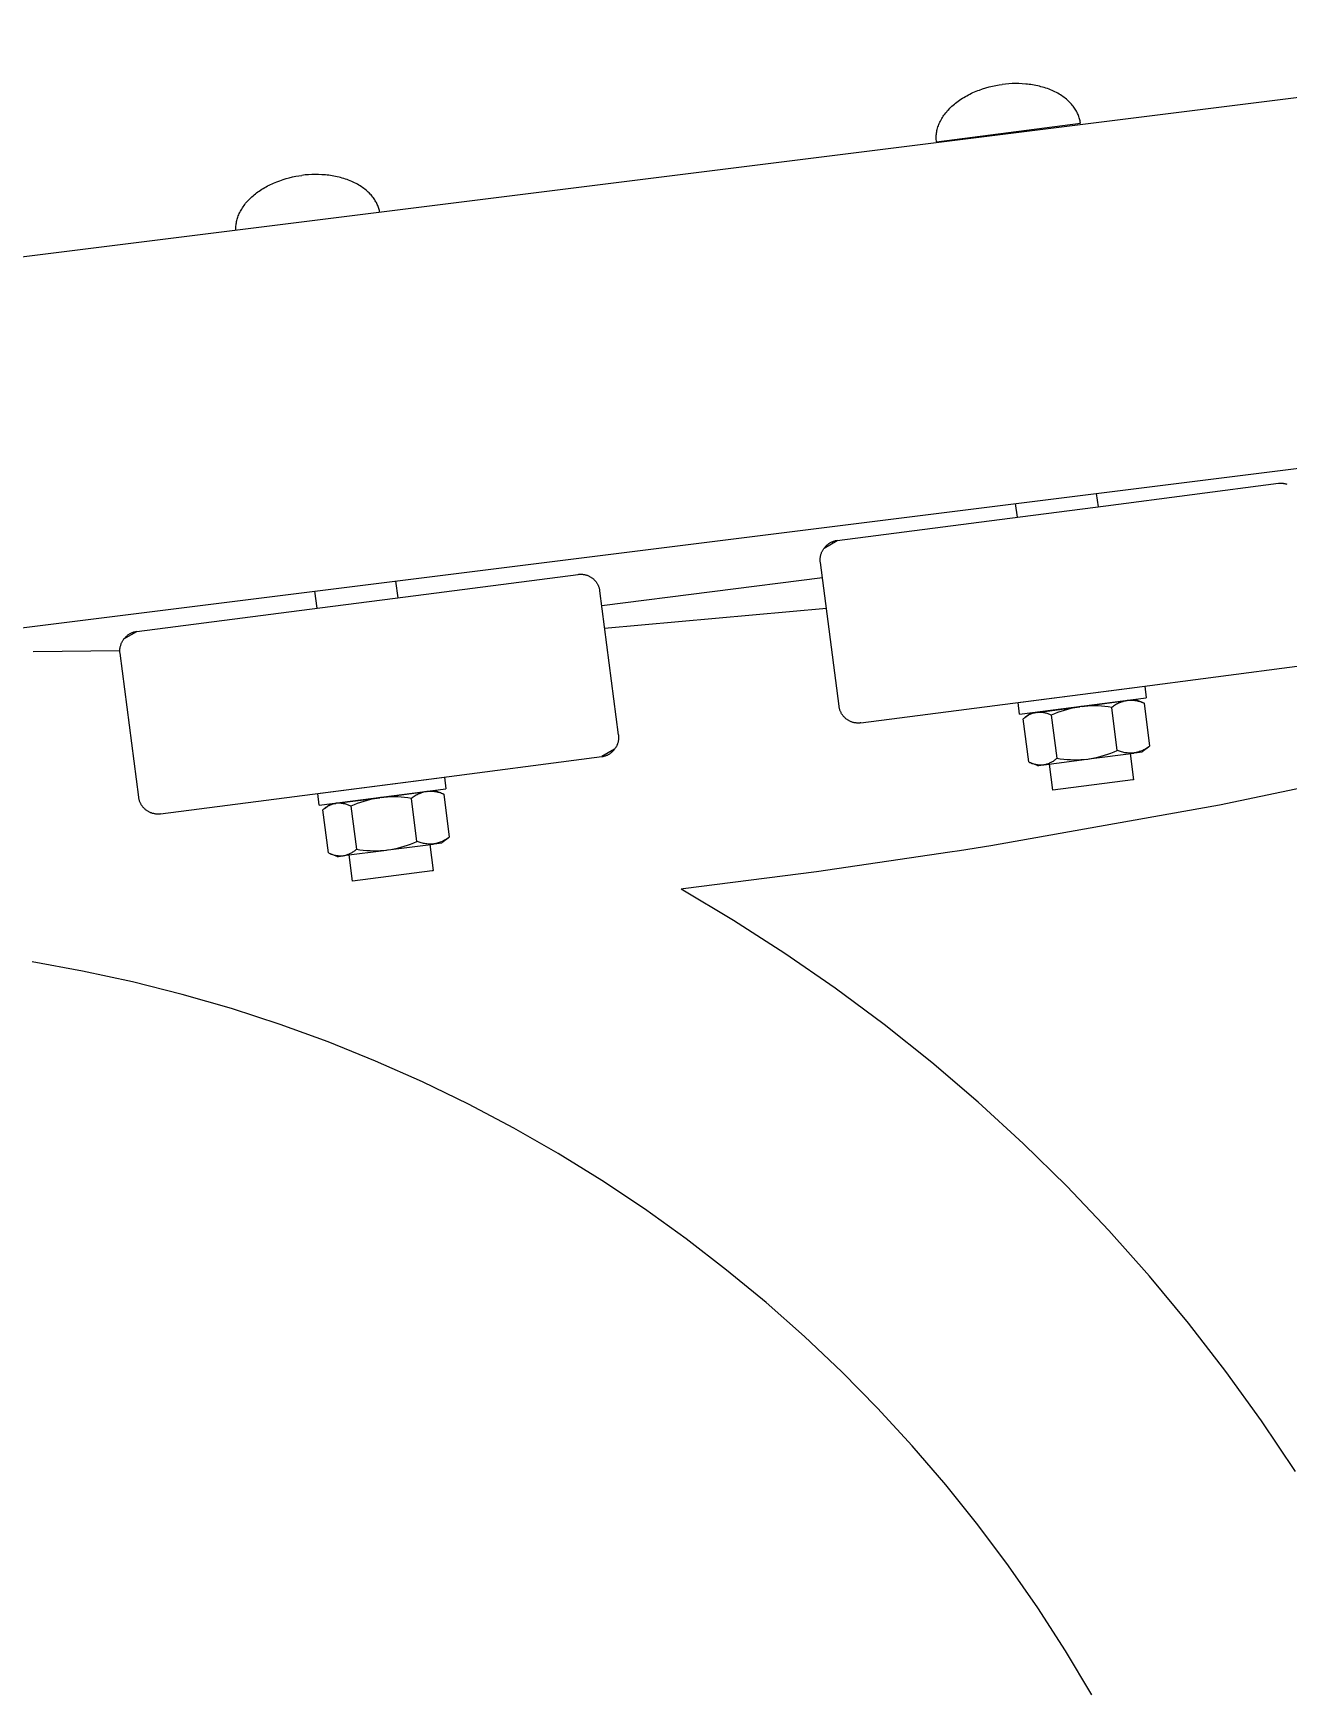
# Model space of a CAD drawing. Header units: millimetres. Extents: x -253 to 4295, y -442 to 2895.
# Drawn here: x 3732.3 to 3861.9, y 2347.4 to 2518.6 of the extents above; entities that cross this region are included whole.
import ezdxf

# ---------------------------------------------------------------- set-up
doc = ezdxf.new("R2010")
doc.units = ezdxf.units.MM
doc.layers.add('ZANO_R', color=7, linetype='Continuous', lineweight=0)
doc.layers.add('ZANO_W', color=1, linetype='Continuous', lineweight=0)
doc.styles.add('Arial', font='arial.ttf')
doc.styles.get("Standard").update_dxf_attribs({"font": 'ARIALUNI.TTF'})
doc.dimstyles.new('pl i ang', dxfattribs={"dimtxt": 50, "dimasz": 50, "dimexe": 1.25, "dimexo": 0.625, "dimgap": 10, "dimtad": 1, "dimtoh": 1, "dimtxsty": 'Standard', "dimcen": 2.5, "dimclrd": 1, "dimclre": 1, "dimclrt": 1, "dimadec": 0, "dimazin": 0, "dimtfac": 1, "dimtmove": 0, "dimatfit": 3, "dimfxl": 1, "dimarcsym": 1})

# ---------------------------------------------------------------- blocks, each defined once
blk = doc.blocks.new('*D396')
at = {"layer": 'ZANO_W', "color": 1, "lineweight": -2}
for p, q in [((3488.7, 2698.4), (3488.7, 2588.57)), ((3931.85, 2465.46), (3931.85, 2608.57)), ((3528.7, 2598.57), (3891.85, 2598.57))]:
    blk.add_line(p, q, dxfattribs=at)
at = {"layer": 'ZANO_W', "color": 1}
for points in [[(3528.7, 2605.24), (3528.7, 2591.9), (3488.7, 2598.57)], [(3891.85, 2591.9), (3891.85, 2605.24), (3931.85, 2598.57)]]:
    blk.add_solid(points, dxfattribs=at)
at = {"layer": 'ZANO_W', "color": 1, "insert": (3710.28, 2629.01), "char_height": 40, "attachment_point": 5, "style": 'Arial'}
blk.add_mtext('443', dxfattribs=at)

msp = doc.modelspace()

# ---------------------------------------------------------------- linework, layer by layer
at = {"layer": 'ZANO_R'}
for p, q in [((3874.78, 2513.43), (3716.01, 2493.59)), ((3831.44, 2513.15), (3831.78, 2513.22)), ((3831.78, 2513.22), (3832.11, 2513.28)), ((3832.11, 2513.28), (3832.44, 2513.33)), ((3832.78, 2513.36), (3832.44, 2513.33)), ((3833.11, 2513.39), (3832.78, 2513.36)), ((3833.46, 2513.41), (3833.11, 2513.39)), ((3833.81, 2513.42), (3833.46, 2513.41)), ((3834.16, 2513.42), (3833.81, 2513.42)), ((3834.52, 2513.4), (3834.16, 2513.42)), ((3834.87, 2513.37), (3834.52, 2513.4)), ((3835.05, 2513.36), (3834.87, 2513.37)), ((3835.23, 2513.33), (3835.05, 2513.36)), ((3835.4, 2513.31), (3835.23, 2513.33)), ((3835.58, 2513.28), (3835.4, 2513.31)), ((3835.76, 2513.25), (3835.58, 2513.28)), ((3835.93, 2513.22), (3835.76, 2513.25)), ((3836.11, 2513.18), (3835.93, 2513.22)), ((3827.63, 2511.4), (3827.76, 2511.51)), ((3827.76, 2511.51), (3827.9, 2511.61)), ((3827.9, 2511.61), (3828.04, 2511.71)), ((3828.04, 2511.71), (3828.18, 2511.8)), ((3828.18, 2511.8), (3828.33, 2511.9)), ((3828.33, 2511.9), (3828.48, 2511.99)), ((3828.48, 2511.99), (3828.63, 2512.08)), ((3828.63, 2512.08), (3828.78, 2512.16)), ((3828.78, 2512.16), (3828.94, 2512.25)), ((3828.94, 2512.25), (3829.1, 2512.33)), ((3829.1, 2512.33), (3829.26, 2512.41)), ((3829.26, 2512.41), (3829.42, 2512.48)), ((3829.42, 2512.48), (3829.59, 2512.55)), ((3829.59, 2512.55), (3829.75, 2512.62)), ((3829.75, 2512.62), (3829.92, 2512.69)), ((3829.92, 2512.69), (3830.09, 2512.75)), ((3830.09, 2512.75), (3830.42, 2512.87)), ((3830.42, 2512.87), (3830.76, 2512.97)), ((3830.76, 2512.97), (3831.1, 2513.07)), ((3831.1, 2513.07), (3831.44, 2513.15)), ((3836.28, 2513.14), (3836.11, 2513.18)), ((3836.45, 2513.09), (3836.28, 2513.14)), ((3836.62, 2513.05), (3836.45, 2513.09)), ((3836.79, 2513), (3836.62, 2513.05)), ((3836.95, 2512.94), (3836.79, 2513)), ((3837.11, 2512.89), (3836.95, 2512.94)), ((3837.28, 2512.83), (3837.11, 2512.89)), ((3837.43, 2512.76), (3837.28, 2512.83)), ((3837.59, 2512.7), (3837.43, 2512.76)), ((3837.74, 2512.63), (3837.59, 2512.7)), ((3837.89, 2512.56), (3837.74, 2512.63)), ((3838.04, 2512.48), (3837.89, 2512.56)), ((3838.18, 2512.41), (3838.04, 2512.48)), ((3838.32, 2512.33), (3838.18, 2512.41)), ((3838.46, 2512.24), (3838.32, 2512.33)), ((3838.59, 2512.16), (3838.46, 2512.24)), ((3838.72, 2512.07), (3838.59, 2512.16)), ((3838.84, 2511.98), (3838.72, 2512.07)), ((3838.96, 2511.89), (3838.84, 2511.98)), ((3839.08, 2511.8), (3838.96, 2511.89)), ((3839.19, 2511.7), (3839.08, 2511.8)), ((3839.3, 2511.6), (3839.19, 2511.7)), ((3839.4, 2511.5), (3839.3, 2511.6)), ((3839.5, 2511.4), (3839.4, 2511.5)), ((3826.19, 2509.79), (3826.26, 2509.91)), ((3826.26, 2509.91), (3826.34, 2510.03)), ((3826.34, 2510.03), (3826.42, 2510.15)), ((3826.42, 2510.15), (3826.51, 2510.27)), ((3826.51, 2510.27), (3826.6, 2510.39)), ((3826.6, 2510.39), (3826.7, 2510.51)), ((3826.7, 2510.51), (3826.8, 2510.63)), ((3826.8, 2510.63), (3826.91, 2510.74)), ((3826.91, 2510.74), (3827.02, 2510.86)), ((3827.02, 2510.86), (3827.13, 2510.97)), ((3827.13, 2510.97), (3827.25, 2511.08)), ((3827.25, 2511.08), (3827.37, 2511.19)), ((3827.37, 2511.19), (3827.5, 2511.3)), ((3827.5, 2511.3), (3827.63, 2511.4)), ((3839.59, 2511.3), (3839.5, 2511.4)), ((3839.68, 2511.2), (3839.59, 2511.3)), ((3839.77, 2511.09), (3839.68, 2511.2)), ((3839.85, 2510.99), (3839.77, 2511.09)), ((3839.92, 2510.88), (3839.85, 2510.99)), ((3839.99, 2510.77), (3839.92, 2510.88)), ((3840.06, 2510.66), (3839.99, 2510.77)), ((3840.12, 2510.55), (3840.06, 2510.66)), ((3840.18, 2510.44), (3840.12, 2510.55)), ((3840.23, 2510.33), (3840.18, 2510.44)), ((3840.28, 2510.22), (3840.23, 2510.33)), ((3840.33, 2510.11), (3840.28, 2510.22)), ((3840.37, 2510), (3840.33, 2510.11)), ((3840.41, 2509.89), (3840.37, 2510)), ((3840.44, 2509.78), (3840.41, 2509.89)), ((3825.63, 2508.08), (3825.64, 2508.2)), ((3825.63, 2507.97), (3825.63, 2508.08)), ((3825.64, 2508.2), (3825.66, 2508.32)), ((3825.65, 2507.4), (3840.53, 2509.33)), ((3825.66, 2508.32), (3825.68, 2508.44)), ((3825.68, 2508.44), (3825.7, 2508.56)), ((3825.7, 2508.56), (3825.73, 2508.68)), ((3825.73, 2508.68), (3825.76, 2508.8)), ((3825.76, 2508.8), (3825.8, 2508.93)), ((3825.8, 2508.93), (3825.84, 2509.05)), ((3825.84, 2509.05), (3825.88, 2509.17)), ((3825.88, 2509.17), (3825.94, 2509.3)), ((3825.94, 2509.3), (3825.99, 2509.42)), ((3825.99, 2509.42), (3826.05, 2509.54)), ((3826.05, 2509.54), (3826.12, 2509.66)), ((3826.12, 2509.66), (3826.19, 2509.79)), ((3837.25, 2508.91), (3837.27, 2508.75)), ((3840.47, 2509.66), (3840.44, 2509.78)), ((3840.49, 2509.55), (3840.47, 2509.66)), ((3840.51, 2509.44), (3840.49, 2509.55)), ((3840.53, 2509.33), (3840.51, 2509.44)), ((3825.62, 2507.85), (3825.63, 2507.97)), ((3825.62, 2507.74), (3825.62, 2507.85)), ((3825.63, 2507.62), (3825.62, 2507.74)), ((3825.64, 2507.51), (3825.63, 2507.62)), ((3825.65, 2507.4), (3825.64, 2507.51)), ((3828.94, 2507.71), (3828.92, 2507.83)), ((3756.66, 2502.91), (3756.82, 2502.98)), ((3756.82, 2502.98), (3756.97, 2503.06)), ((3756.97, 2503.06), (3757.13, 2503.13)), ((3757.13, 2503.13), (3757.45, 2503.26)), ((3757.45, 2503.26), (3757.77, 2503.38)), ((3757.77, 2503.38), (3758.1, 2503.49)), ((3758.1, 2503.49), (3758.43, 2503.59)), ((3758.43, 2503.59), (3758.75, 2503.68)), ((3758.75, 2503.68), (3759.08, 2503.76)), ((3759.08, 2503.76), (3759.41, 2503.83)), ((3759.41, 2503.83), (3759.73, 2503.88)), ((3759.73, 2503.88), (3760.05, 2503.93)), ((3760.38, 2503.97), (3760.05, 2503.93)), ((3760.72, 2504), (3760.38, 2503.97)), ((3761.07, 2504.01), (3760.72, 2504)), ((3761.42, 2504.02), (3761.07, 2504.01)), ((3761.77, 2504.02), (3761.42, 2504.02)), ((3762.12, 2504), (3761.77, 2504.02)), ((3762.48, 2503.98), (3762.12, 2504)), ((3762.66, 2503.96), (3762.48, 2503.98)), ((3762.83, 2503.94), (3762.66, 2503.96)), ((3763.01, 2503.91), (3762.83, 2503.94)), ((3763.19, 2503.88), (3763.01, 2503.91)), ((3763.36, 2503.85), (3763.19, 2503.88)), ((3763.54, 2503.82), (3763.36, 2503.85)), ((3763.71, 2503.78), (3763.54, 2503.82)), ((3763.89, 2503.74), (3763.71, 2503.78)), ((3764.06, 2503.7), (3763.89, 2503.74)), ((3764.23, 2503.65), (3764.06, 2503.7)), ((3764.39, 2503.6), (3764.23, 2503.65)), ((3764.56, 2503.54), (3764.39, 2503.6)), ((3764.72, 2503.49), (3764.56, 2503.54)), ((3764.88, 2503.43), (3764.72, 2503.49)), ((3765.04, 2503.37), (3764.88, 2503.43)), ((3765.2, 2503.3), (3765.04, 2503.37)), ((3765.35, 2503.23), (3765.2, 2503.3)), ((3765.5, 2503.16), (3765.35, 2503.23)), ((3765.65, 2503.08), (3765.5, 2503.16)), ((3765.79, 2503.01), (3765.65, 2503.08)), ((3765.93, 2502.93), (3765.79, 2503.01)), ((3754.34, 2501.15), (3754.44, 2501.26)), ((3754.44, 2501.26), (3754.54, 2501.37)), ((3754.54, 2501.37), (3754.65, 2501.48)), ((3754.65, 2501.48), (3754.76, 2501.59)), ((3754.76, 2501.59), (3754.88, 2501.7)), ((3754.88, 2501.7), (3755, 2501.81)), ((3755, 2501.81), (3755.12, 2501.91)), ((3755.12, 2501.91), (3755.24, 2502.01)), ((3755.24, 2502.01), (3755.37, 2502.11)), ((3755.37, 2502.11), (3755.51, 2502.21)), ((3755.51, 2502.21), (3755.64, 2502.3)), ((3755.64, 2502.3), (3755.78, 2502.4)), ((3755.78, 2502.4), (3755.92, 2502.49)), ((3755.92, 2502.49), (3756.06, 2502.58)), ((3756.06, 2502.58), (3756.21, 2502.66)), ((3756.21, 2502.66), (3756.36, 2502.75)), ((3756.36, 2502.75), (3756.51, 2502.83)), ((3756.51, 2502.83), (3756.66, 2502.91)), ((3766.06, 2502.85), (3765.93, 2502.93)), ((3766.2, 2502.76), (3766.06, 2502.85)), ((3766.32, 2502.67), (3766.2, 2502.76)), ((3766.45, 2502.58), (3766.32, 2502.67)), ((3766.57, 2502.49), (3766.45, 2502.58)), ((3766.68, 2502.4), (3766.57, 2502.49)), ((3766.8, 2502.3), (3766.68, 2502.4)), ((3766.9, 2502.2), (3766.8, 2502.3)), ((3767.01, 2502.11), (3766.9, 2502.2)), ((3767.1, 2502), (3767.01, 2502.11)), ((3767.2, 2501.9), (3767.1, 2502)), ((3767.29, 2501.8), (3767.2, 2501.9)), ((3767.37, 2501.69), (3767.29, 2501.8)), ((3767.45, 2501.6), (3767.37, 2501.69)), ((3767.52, 2501.5), (3767.45, 2501.6)), ((3767.58, 2501.4), (3767.52, 2501.5)), ((3767.64, 2501.3), (3767.58, 2501.4)), ((3767.7, 2501.21), (3767.64, 2501.3)), ((3753.4, 2499.5), (3753.44, 2499.62)), ((3753.44, 2499.62), (3753.48, 2499.74)), ((3753.48, 2499.74), (3753.53, 2499.86)), ((3753.53, 2499.86), (3753.58, 2499.98)), ((3753.58, 2499.98), (3753.64, 2500.1)), ((3753.64, 2500.1), (3753.7, 2500.22)), ((3753.7, 2500.22), (3753.76, 2500.34)), ((3753.76, 2500.34), (3753.83, 2500.45)), ((3753.83, 2500.45), (3753.91, 2500.57)), ((3753.91, 2500.57), (3753.98, 2500.69)), ((3753.98, 2500.69), (3754.07, 2500.81)), ((3754.07, 2500.81), (3754.15, 2500.92)), ((3754.15, 2500.92), (3754.24, 2501.04)), ((3754.24, 2501.04), (3754.34, 2501.15)), ((3767.76, 2501.11), (3767.7, 2501.21)), ((3767.81, 2501.01), (3767.76, 2501.11)), ((3767.85, 2500.91), (3767.81, 2501.01)), ((3767.9, 2500.81), (3767.85, 2500.91)), ((3767.94, 2500.71), (3767.9, 2500.81)), ((3767.97, 2500.61), (3767.94, 2500.71)), ((3768.01, 2500.5), (3767.97, 2500.61)), ((3768.04, 2500.4), (3768.01, 2500.5)), ((3768.06, 2500.3), (3768.04, 2500.4)), ((3768.09, 2500.2), (3768.06, 2500.3)), ((3768.11, 2500.1), (3768.09, 2500.2)), ((3753.23, 2498.58), (3753.24, 2498.69)), ((3753.23, 2498.47), (3753.23, 2498.58)), ((3753.23, 2498.36), (3753.23, 2498.47)), ((3753.24, 2498.25), (3753.23, 2498.36)), ((3753.24, 2498.69), (3753.25, 2498.8)), ((3753.25, 2498.8), (3753.26, 2498.92)), ((3753.26, 2498.92), (3753.28, 2499.03)), ((3753.28, 2499.03), (3753.3, 2499.15)), ((3753.3, 2499.15), (3753.33, 2499.27)), ((3753.33, 2499.27), (3753.36, 2499.39)), ((3753.36, 2499.39), (3753.4, 2499.5)), ((3720.72, 2455.89), (3879.49, 2475.73)), ((3842.17, 2471.06), (3842.35, 2469.69)), ((3843.14, 2469.79), (3860.99, 2472.11)), ((3860.99, 2472.11), (3861.06, 2472.11)), ((3861.06, 2472.11), (3861.13, 2472.12)), ((3861.13, 2472.12), (3861.19, 2472.12)), ((3861.19, 2472.12), (3861.26, 2472.12)), ((3861.26, 2472.12), (3861.33, 2472.12)), ((3861.33, 2472.12), (3861.4, 2472.12)), ((3861.4, 2472.12), (3861.47, 2472.11)), ((3861.47, 2472.11), (3861.53, 2472.1)), ((3861.53, 2472.1), (3861.6, 2472.09)), ((3861.6, 2472.09), (3861.67, 2472.08)), ((3861.67, 2472.08), (3861.73, 2472.06)), ((3861.73, 2472.06), (3861.8, 2472.05)), ((3861.8, 2472.05), (3861.87, 2472.03)), ((3833.22, 2468.5), (3843.14, 2469.79)), ((3834.02, 2468.61), (3833.83, 2470.02)), ((3815.37, 2466.19), (3833.22, 2468.5)), ((3813.93, 2465.25), (3813.97, 2465.31)), ((3813.97, 2465.31), (3814, 2465.37)), ((3814, 2465.37), (3814.05, 2465.42)), ((3814.05, 2465.42), (3815.37, 2466.19)), ((3814.09, 2465.48), (3814.05, 2465.42)), ((3814.13, 2465.53), (3814.09, 2465.48)), ((3814.18, 2465.58), (3814.13, 2465.53)), ((3814.23, 2465.63), (3814.18, 2465.58)), ((3814.28, 2465.67), (3814.23, 2465.63)), ((3814.33, 2465.72), (3814.28, 2465.67)), ((3814.38, 2465.76), (3814.33, 2465.72)), ((3814.43, 2465.8), (3814.38, 2465.76)), ((3814.49, 2465.84), (3814.43, 2465.8)), ((3814.55, 2465.88), (3814.49, 2465.84)), ((3814.6, 2465.92), (3814.55, 2465.88)), ((3814.66, 2465.95), (3814.6, 2465.92)), ((3814.72, 2465.98), (3814.66, 2465.95)), ((3814.78, 2466.01), (3814.72, 2465.98)), ((3814.85, 2466.04), (3814.78, 2466.01)), ((3814.91, 2466.07), (3814.85, 2466.04)), ((3814.97, 2466.09), (3814.91, 2466.07)), ((3815.04, 2466.11), (3814.97, 2466.09)), ((3815.1, 2466.13), (3815.04, 2466.11)), ((3815.17, 2466.15), (3815.1, 2466.13)), ((3815.24, 2466.16), (3815.17, 2466.15)), ((3815.3, 2466.18), (3815.24, 2466.16)), ((3815.37, 2466.19), (3815.3, 2466.18)), ((3813.63, 2464.29), (3813.64, 2464.35)), ((3813.63, 2464.22), (3813.63, 2464.29)), ((3813.63, 2464.15), (3813.63, 2464.22)), ((3813.63, 2464.08), (3813.63, 2464.15)), ((3813.64, 2464.01), (3813.63, 2464.08)), ((3813.64, 2464.42), (3813.65, 2464.49)), ((3813.64, 2464.35), (3813.64, 2464.42)), ((3813.65, 2463.94), (3813.64, 2464.01)), ((3813.65, 2464.49), (3813.66, 2464.56)), ((3815.58, 2449.07), (3813.65, 2463.94)), ((3813.66, 2464.56), (3813.67, 2464.62)), ((3813.67, 2464.62), (3813.69, 2464.69)), ((3813.69, 2464.69), (3813.71, 2464.76)), ((3813.71, 2464.76), (3813.73, 2464.82)), ((3813.73, 2464.82), (3813.75, 2464.89)), ((3813.75, 2464.89), (3813.77, 2464.95)), ((3813.77, 2464.95), (3813.8, 2465.01)), ((3813.8, 2465.01), (3813.83, 2465.07)), ((3813.83, 2465.07), (3813.86, 2465.14)), ((3813.86, 2465.14), (3813.89, 2465.2)), ((3813.89, 2465.2), (3813.93, 2465.25)), ((3769.73, 2462.01), (3769.96, 2460.28)), ((3770.75, 2460.38), (3788.6, 2462.7)), ((3788.6, 2462.7), (3788.67, 2462.71)), ((3788.67, 2462.71), (3788.73, 2462.71)), ((3788.73, 2462.71), (3788.8, 2462.72)), ((3788.8, 2462.72), (3788.87, 2462.72)), ((3788.87, 2462.72), (3788.94, 2462.72)), ((3788.94, 2462.72), (3789.01, 2462.71)), ((3789.01, 2462.71), (3789.07, 2462.71)), ((3789.07, 2462.71), (3789.14, 2462.7)), ((3789.14, 2462.7), (3789.21, 2462.69)), ((3789.21, 2462.69), (3789.28, 2462.67)), ((3789.28, 2462.67), (3789.34, 2462.66)), ((3789.34, 2462.66), (3789.41, 2462.64)), ((3789.41, 2462.64), (3789.47, 2462.62)), ((3789.47, 2462.62), (3789.54, 2462.6)), ((3789.54, 2462.6), (3789.6, 2462.57)), ((3789.6, 2462.57), (3789.67, 2462.55)), ((3789.67, 2462.55), (3789.73, 2462.52)), ((3789.73, 2462.52), (3789.79, 2462.49)), ((3789.79, 2462.49), (3789.85, 2462.45)), ((3789.85, 2462.45), (3789.91, 2462.42)), ((3789.91, 2462.42), (3789.96, 2462.38)), ((3789.96, 2462.38), (3790.02, 2462.34)), ((3790.02, 2462.34), (3790.08, 2462.3)), ((3790.08, 2462.3), (3790.13, 2462.26)), ((3790.13, 2462.26), (3790.18, 2462.22)), ((3790.18, 2462.22), (3790.23, 2462.17)), ((3790.23, 2462.17), (3790.28, 2462.12)), ((3790.28, 2462.12), (3790.33, 2462.07)), ((3790.33, 2462.07), (3790.37, 2462.02)), ((3790.37, 2462.02), (3790.42, 2461.97)), ((3790.42, 2461.97), (3790.46, 2461.91)), ((3790.46, 2461.91), (3790.5, 2461.86)), ((3790.5, 2461.86), (3790.54, 2461.8)), ((3791.04, 2459.47), (3813.85, 2462.38)), ((3760.83, 2459.1), (3770.75, 2460.38)), ((3761.63, 2459.2), (3761.4, 2460.97)), ((3790.54, 2461.8), (3790.57, 2461.74)), ((3790.57, 2461.74), (3790.61, 2461.69)), ((3790.61, 2461.69), (3790.64, 2461.62)), ((3790.64, 2461.62), (3790.67, 2461.56)), ((3790.67, 2461.56), (3790.7, 2461.5)), ((3790.7, 2461.5), (3790.72, 2461.44)), ((3790.72, 2461.44), (3790.75, 2461.37)), ((3790.75, 2461.37), (3790.77, 2461.31)), ((3790.77, 2461.31), (3790.79, 2461.24)), ((3790.79, 2461.24), (3790.8, 2461.18)), ((3790.8, 2461.18), (3790.82, 2461.11)), ((3790.82, 2461.11), (3790.83, 2461.04)), ((3790.83, 2461.04), (3790.84, 2460.98)), ((3792.77, 2446.1), (3790.84, 2460.98)), ((3742.98, 2456.78), (3760.83, 2459.1)), ((3814.27, 2459.16), (3791.34, 2457.11)), ((3741.65, 2456.02), (3742.98, 2456.78)), ((3742.71, 2456.73), (3742.65, 2456.71)), ((3742.78, 2456.74), (3742.71, 2456.73)), ((3742.85, 2456.76), (3742.78, 2456.74)), ((3742.91, 2456.77), (3742.85, 2456.76)), ((3742.98, 2456.78), (3742.91, 2456.77)), ((3741.24, 2454.95), (3741.25, 2455.02)), ((3741.25, 2455.02), (3741.26, 2455.08)), ((3741.26, 2455.08), (3741.27, 2455.15)), ((3741.27, 2455.15), (3741.28, 2455.22)), ((3741.28, 2455.22), (3741.3, 2455.28)), ((3741.3, 2455.28), (3741.32, 2455.35)), ((3741.32, 2455.35), (3741.34, 2455.42)), ((3741.34, 2455.42), (3741.36, 2455.48)), ((3741.36, 2455.48), (3741.38, 2455.54)), ((3741.38, 2455.54), (3741.41, 2455.61)), ((3741.41, 2455.61), (3741.44, 2455.67)), ((3741.44, 2455.67), (3741.47, 2455.73)), ((3741.47, 2455.73), (3741.5, 2455.79)), ((3741.5, 2455.79), (3741.54, 2455.85)), ((3741.54, 2455.85), (3741.57, 2455.91)), ((3741.57, 2455.91), (3741.61, 2455.96)), ((3741.61, 2455.96), (3741.65, 2456.02)), ((3741.7, 2456.07), (3741.65, 2456.02)), ((3741.74, 2456.12), (3741.7, 2456.07)), ((3741.79, 2456.17), (3741.74, 2456.12)), ((3741.83, 2456.22), (3741.79, 2456.17)), ((3741.88, 2456.27), (3741.83, 2456.22)), ((3741.94, 2456.31), (3741.88, 2456.27)), ((3741.99, 2456.36), (3741.94, 2456.31)), ((3742.04, 2456.4), (3741.99, 2456.36)), ((3742.1, 2456.44), (3742.04, 2456.4)), ((3742.15, 2456.48), (3742.1, 2456.44)), ((3742.21, 2456.51), (3742.15, 2456.48)), ((3742.27, 2456.55), (3742.21, 2456.51)), ((3742.33, 2456.58), (3742.27, 2456.55)), ((3742.39, 2456.61), (3742.33, 2456.58)), ((3742.46, 2456.64), (3742.39, 2456.61)), ((3742.52, 2456.66), (3742.46, 2456.64)), ((3742.58, 2456.69), (3742.52, 2456.66)), ((3742.65, 2456.71), (3742.58, 2456.69)), ((3741.24, 2454.81), (3732.27, 2454.68)), ((3741.24, 2454.88), (3741.24, 2454.95)), ((3741.24, 2454.81), (3741.24, 2454.88)), ((3741.24, 2454.74), (3741.24, 2454.81)), ((3741.24, 2454.67), (3741.24, 2454.74)), ((3741.25, 2454.61), (3741.24, 2454.67)), ((3741.26, 2454.54), (3741.25, 2454.61)), ((3743.19, 2439.66), (3741.26, 2454.54)), ((3845.59, 2450.95), (3863.44, 2453.27)), ((3834.09, 2449.44), (3847.18, 2451.14)), ((3834.24, 2448.25), (3847.33, 2449.95)), ((3835.67, 2449.66), (3845.59, 2450.95)), ((3844.79, 2450.85), (3844.8, 2450.83)), ((3847.18, 2451.14), (3847.33, 2449.95)), ((3815.59, 2449), (3815.58, 2449.07)), ((3815.6, 2448.93), (3815.59, 2449)), ((3815.61, 2448.87), (3815.6, 2448.93)), ((3815.63, 2448.8), (3815.61, 2448.87)), ((3815.65, 2448.74), (3815.63, 2448.8)), ((3815.67, 2448.67), (3815.65, 2448.74)), ((3815.7, 2448.61), (3815.67, 2448.67)), ((3815.72, 2448.54), (3815.7, 2448.61)), ((3815.75, 2448.48), (3815.72, 2448.54)), ((3815.78, 2448.42), (3815.75, 2448.48)), ((3815.81, 2448.36), (3815.78, 2448.42)), ((3815.84, 2448.3), (3815.81, 2448.36)), ((3815.88, 2448.24), (3815.84, 2448.3)), ((3815.92, 2448.18), (3815.88, 2448.24)), ((3815.96, 2448.13), (3815.92, 2448.18)), ((3817.82, 2447.34), (3835.67, 2449.66)), ((3834.24, 2448.25), (3834.09, 2449.44)), ((3834.77, 2447.89), (3835.38, 2448.35)), ((3835.21, 2448.18), (3835.13, 2448.13)), ((3835.3, 2448.22), (3835.21, 2448.18)), ((3835.38, 2448.25), (3835.3, 2448.22)), ((3835.38, 2448.35), (3835.41, 2448.36)), ((3835.38, 2448.35), (3835.38, 2448.35)), ((3835.38, 2448.35), (3835.38, 2448.35)), ((3835.38, 2448.35), (3835.38, 2448.35)), ((3835.38, 2448.35), (3835.38, 2448.35)), ((3835.38, 2448.35), (3835.38, 2448.35)), ((3835.38, 2448.35), (3835.38, 2448.35)), ((3835.47, 2448.29), (3835.38, 2448.25)), ((3835.41, 2448.36), (3835.52, 2448.37)), ((3835.55, 2448.32), (3835.47, 2448.29)), ((3835.52, 2448.37), (3835.96, 2448.43)), ((3835.64, 2448.35), (3835.55, 2448.32)), ((3835.73, 2448.37), (3835.64, 2448.35)), ((3835.82, 2448.4), (3835.73, 2448.37)), ((3835.91, 2448.42), (3835.82, 2448.4)), ((3836, 2448.43), (3835.91, 2448.42)), ((3836.09, 2448.44), (3836, 2448.43)), ((3836.04, 2448.44), (3840.46, 2449.01)), ((3836.18, 2448.44), (3836.09, 2448.44)), ((3836.27, 2448.45), (3836.18, 2448.44)), ((3836.37, 2448.44), (3836.27, 2448.45)), ((3836.46, 2448.44), (3836.37, 2448.44)), ((3836.47, 2449.75), (3836.46, 2449.76)), ((3836.55, 2448.43), (3836.46, 2448.44)), ((3836.64, 2448.42), (3836.55, 2448.43)), ((3836.63, 2448.52), (3836.62, 2448.56)), ((3836.73, 2448.4), (3836.64, 2448.42)), ((3836.82, 2448.38), (3836.73, 2448.4)), ((3836.91, 2448.36), (3836.82, 2448.38)), ((3837, 2448.34), (3836.91, 2448.36)), ((3837.09, 2448.31), (3837, 2448.34)), ((3837.18, 2448.29), (3837.09, 2448.31)), ((3837.26, 2448.25), (3837.18, 2448.29)), ((3837.35, 2448.22), (3837.26, 2448.25)), ((3837.43, 2448.18), (3837.35, 2448.22)), ((3837.51, 2448.14), (3837.43, 2448.18)), ((3837.84, 2448.28), (3837.51, 2448.14)), ((3838.17, 2448.41), (3837.84, 2448.28)), ((3838.5, 2448.53), (3838.17, 2448.41)), ((3838.84, 2448.64), (3838.5, 2448.53)), ((3839.18, 2448.74), (3838.84, 2448.64)), ((3839.53, 2448.83), (3839.18, 2448.74)), ((3839.87, 2448.91), (3839.53, 2448.83)), ((3840.22, 2448.97), (3839.87, 2448.91)), ((3840.57, 2449.03), (3840.22, 2448.97)), ((3840.93, 2449.06), (3840.57, 2449.03)), ((3840.69, 2449.04), (3845.32, 2449.65)), ((3841.28, 2449.09), (3840.93, 2449.06)), ((3841.64, 2449.1), (3841.28, 2449.09)), ((3841.99, 2449.11), (3841.64, 2449.1)), ((3842.35, 2449.1), (3841.99, 2449.11)), ((3842.7, 2449.08), (3842.35, 2449.1)), ((3843.06, 2449.05), (3842.7, 2449.08)), ((3843.41, 2449), (3843.06, 2449.05)), ((3843.76, 2448.95), (3843.41, 2449)), ((3843.86, 2449.02), (3843.76, 2448.95)), ((3844.34, 2444.5), (3843.76, 2448.95)), ((3843.95, 2449.09), (3843.86, 2449.02)), ((3844.05, 2449.15), (3843.95, 2449.09)), ((3844.15, 2449.22), (3844.05, 2449.15)), ((3844.26, 2449.27), (3844.15, 2449.22)), ((3844.36, 2449.33), (3844.26, 2449.27)), ((3844.47, 2449.38), (3844.36, 2449.33)), ((3844.57, 2449.43), (3844.47, 2449.38)), ((3844.68, 2449.47), (3844.57, 2449.43)), ((3844.8, 2449.51), (3844.68, 2449.47)), ((3844.91, 2449.54), (3844.8, 2449.51)), ((3845.02, 2449.58), (3844.91, 2449.54)), ((3844.95, 2449.64), (3844.96, 2449.6)), ((3845.14, 2449.61), (3845.02, 2449.58)), ((3845.25, 2449.63), (3845.14, 2449.61)), ((3845.37, 2449.65), (3845.25, 2449.63)), ((3845.49, 2449.66), (3845.37, 2449.65)), ((3845.42, 2449.66), (3846.21, 2449.76)), ((3845.6, 2449.67), (3845.49, 2449.66)), ((3845.72, 2449.67), (3845.6, 2449.67)), ((3845.84, 2449.67), (3845.72, 2449.67)), ((3845.96, 2449.66), (3845.84, 2449.67)), ((3846.08, 2449.65), (3845.96, 2449.66)), ((3846.19, 2449.64), (3846.08, 2449.65)), ((3846.31, 2449.62), (3846.19, 2449.64)), ((3846.21, 2449.76), (3846.96, 2449.45)), ((3846.43, 2449.6), (3846.31, 2449.62)), ((3846.54, 2449.57), (3846.43, 2449.6)), ((3846.66, 2449.54), (3846.54, 2449.57)), ((3846.77, 2449.51), (3846.66, 2449.54)), ((3846.88, 2449.47), (3846.77, 2449.51)), ((3846.99, 2449.43), (3846.88, 2449.47)), ((3846.96, 2449.45), (3847.1, 2449.38)), ((3847.1, 2449.38), (3846.99, 2449.43)), ((3847.1, 2449.38), (3847.68, 2444.94)), ((3816, 2448.08), (3815.96, 2448.13)), ((3816.04, 2448.02), (3816, 2448.08)), ((3816.09, 2447.97), (3816.04, 2448.02)), ((3816.14, 2447.92), (3816.09, 2447.97)), ((3816.19, 2447.87), (3816.14, 2447.92)), ((3816.24, 2447.83), (3816.19, 2447.87)), ((3816.29, 2447.78), (3816.24, 2447.83)), ((3816.34, 2447.74), (3816.29, 2447.78)), ((3816.4, 2447.7), (3816.34, 2447.74)), ((3816.45, 2447.66), (3816.4, 2447.7)), ((3816.51, 2447.62), (3816.45, 2447.66)), ((3816.57, 2447.59), (3816.51, 2447.62)), ((3816.63, 2447.56), (3816.57, 2447.59)), ((3816.69, 2447.53), (3816.63, 2447.56)), ((3816.75, 2447.5), (3816.69, 2447.53)), ((3816.82, 2447.47), (3816.75, 2447.5)), ((3816.88, 2447.45), (3816.82, 2447.47)), ((3816.94, 2447.42), (3816.88, 2447.45)), ((3817.01, 2447.4), (3816.94, 2447.42)), ((3817.07, 2447.39), (3817.01, 2447.4)), ((3817.14, 2447.37), (3817.07, 2447.39)), ((3817.21, 2447.36), (3817.14, 2447.37)), ((3817.28, 2447.35), (3817.21, 2447.36)), ((3817.34, 2447.34), (3817.28, 2447.35)), ((3817.41, 2447.33), (3817.34, 2447.34)), ((3817.48, 2447.33), (3817.41, 2447.33)), ((3817.55, 2447.33), (3817.48, 2447.33)), ((3817.61, 2447.33), (3817.55, 2447.33)), ((3817.68, 2447.33), (3817.61, 2447.33)), ((3817.75, 2447.34), (3817.68, 2447.33)), ((3817.82, 2447.34), (3817.75, 2447.34)), ((3834.68, 2447.82), (3834.61, 2447.76)), ((3835.18, 2443.31), (3834.61, 2447.76)), ((3834.75, 2447.88), (3834.68, 2447.82)), ((3834.82, 2447.94), (3834.75, 2447.88)), ((3834.9, 2447.99), (3834.82, 2447.94)), ((3834.97, 2448.04), (3834.9, 2447.99)), ((3835.05, 2448.09), (3834.97, 2448.04)), ((3835.13, 2448.13), (3835.05, 2448.09)), ((3837.51, 2448.14), (3838.09, 2443.69)), ((3792.45, 2444.73), (3792.41, 2444.68)), ((3792.49, 2444.79), (3792.45, 2444.73)), ((3792.52, 2444.85), (3792.49, 2444.79)), ((3792.56, 2444.91), (3792.52, 2444.85)), ((3792.59, 2444.97), (3792.56, 2444.91)), ((3792.62, 2445.03), (3792.59, 2444.97)), ((3792.64, 2445.1), (3792.62, 2445.03)), ((3792.67, 2445.16), (3792.64, 2445.1)), ((3792.69, 2445.22), (3792.67, 2445.16)), ((3792.71, 2445.29), (3792.69, 2445.22)), ((3792.73, 2445.35), (3792.71, 2445.29)), ((3792.74, 2445.42), (3792.73, 2445.35)), ((3792.76, 2445.49), (3792.74, 2445.42)), ((3792.77, 2445.56), (3792.76, 2445.49)), ((3792.77, 2446.1), (3792.78, 2446.03)), ((3792.78, 2445.69), (3792.77, 2445.62)), ((3792.77, 2445.62), (3792.77, 2445.56)), ((3792.78, 2446.03), (3792.78, 2445.96)), ((3792.78, 2445.96), (3792.79, 2445.9)), ((3792.79, 2445.76), (3792.78, 2445.69)), ((3792.79, 2445.9), (3792.79, 2445.83)), ((3792.79, 2445.83), (3792.79, 2445.76)), ((3847.56, 2444.84), (3846.91, 2444.35)), ((3847.39, 2444.73), (3847.29, 2444.67)), ((3847.49, 2444.8), (3847.39, 2444.73)), ((3847.58, 2444.87), (3847.49, 2444.8)), ((3847.68, 2444.94), (3847.56, 2444.84)), ((3847.68, 2444.94), (3847.58, 2444.87)), ((3773.19, 2441.54), (3791.04, 2443.86)), ((3792.37, 2444.62), (3791.04, 2443.86)), ((3791.04, 2443.86), (3791.11, 2443.87)), ((3791.11, 2443.87), (3791.18, 2443.88)), ((3791.18, 2443.88), (3791.25, 2443.9)), ((3791.25, 2443.9), (3791.31, 2443.91)), ((3791.31, 2443.91), (3791.38, 2443.93)), ((3791.38, 2443.93), (3791.44, 2443.95)), ((3791.44, 2443.95), (3791.51, 2443.98)), ((3791.51, 2443.98), (3791.57, 2444)), ((3791.57, 2444), (3791.63, 2444.03)), ((3791.63, 2444.03), (3791.69, 2444.06)), ((3791.69, 2444.06), (3791.75, 2444.09)), ((3791.75, 2444.09), (3791.81, 2444.13)), ((3791.81, 2444.13), (3791.87, 2444.16)), ((3791.87, 2444.16), (3791.93, 2444.2)), ((3791.93, 2444.2), (3791.98, 2444.24)), ((3791.98, 2444.24), (3792.04, 2444.28)), ((3792.04, 2444.28), (3792.09, 2444.33)), ((3792.09, 2444.33), (3792.14, 2444.37)), ((3792.14, 2444.37), (3792.19, 2444.42)), ((3792.19, 2444.42), (3792.24, 2444.47)), ((3792.24, 2444.47), (3792.28, 2444.52)), ((3792.28, 2444.52), (3792.33, 2444.57)), ((3792.33, 2444.57), (3792.37, 2444.62)), ((3792.41, 2444.68), (3792.37, 2444.62)), ((3835.18, 2443.31), (3835.27, 2443.27)), ((3835.27, 2443.27), (3835.35, 2443.24)), ((3835.35, 2443.24), (3835.44, 2443.2)), ((3836.08, 2442.94), (3835.38, 2443.23)), ((3835.44, 2443.2), (3835.52, 2443.17)), ((3835.52, 2443.17), (3835.61, 2443.14)), ((3835.61, 2443.14), (3835.7, 2443.11)), ((3835.7, 2443.11), (3835.79, 2443.09)), ((3835.79, 2443.09), (3835.88, 2443.07)), ((3835.88, 2443.07), (3835.97, 2443.05)), ((3835.97, 2443.05), (3836.06, 2443.04)), ((3836.06, 2443.04), (3836.15, 2443.03)), ((3836.15, 2443.03), (3836.24, 2443.02)), ((3836.7, 2443.02), (3836.79, 2443.04)), ((3836.74, 2443.03), (3841.19, 2443.6)), ((3836.79, 2443.04), (3836.88, 2443.06)), ((3836.88, 2443.06), (3836.97, 2443.08)), ((3836.97, 2443.08), (3837.06, 2443.11)), ((3837.06, 2443.11), (3837.15, 2443.13)), ((3837.15, 2443.13), (3837.23, 2443.17)), ((3837.23, 2443.17), (3837.32, 2443.2)), ((3837.32, 2443.2), (3837.4, 2443.24)), ((3837.68, 2440.39), (3837.33, 2443.1)), ((3837.4, 2443.24), (3837.49, 2443.28)), ((3837.49, 2443.28), (3837.57, 2443.32)), ((3837.57, 2443.32), (3837.65, 2443.37)), ((3837.65, 2443.37), (3837.73, 2443.41)), ((3837.73, 2443.41), (3837.8, 2443.46)), ((3837.8, 2443.46), (3837.88, 2443.52)), ((3837.88, 2443.52), (3837.95, 2443.57)), ((3837.95, 2443.57), (3838.02, 2443.63)), ((3838.02, 2443.63), (3838.09, 2443.69)), ((3838.09, 2443.69), (3838.44, 2443.64)), ((3838.44, 2443.64), (3838.8, 2443.6)), ((3838.8, 2443.6), (3839.15, 2443.57)), ((3839.15, 2443.57), (3839.5, 2443.55)), ((3839.5, 2443.55), (3839.86, 2443.54)), ((3839.86, 2443.54), (3840.22, 2443.54)), ((3840.22, 2443.54), (3840.57, 2443.55)), ((3840.57, 2443.55), (3840.92, 2443.58)), ((3840.92, 2443.58), (3841.28, 2443.61)), ((3841.28, 2443.61), (3841.63, 2443.67)), ((3841.38, 2443.63), (3846.03, 2444.23)), ((3841.63, 2443.67), (3841.98, 2443.74)), ((3841.98, 2443.74), (3842.32, 2443.81)), ((3842.32, 2443.81), (3842.67, 2443.9)), ((3842.67, 2443.9), (3843.01, 2444)), ((3843.01, 2444), (3843.35, 2444.11)), ((3843.35, 2444.11), (3843.68, 2444.23)), ((3843.68, 2444.23), (3844.01, 2444.36)), ((3844.01, 2444.36), (3844.34, 2444.5)), ((3844.45, 2444.46), (3844.34, 2444.5)), ((3844.56, 2444.42), (3844.45, 2444.46)), ((3844.67, 2444.38), (3844.56, 2444.42)), ((3844.78, 2444.35), (3844.67, 2444.38)), ((3844.9, 2444.32), (3844.78, 2444.35)), ((3845.01, 2444.29), (3844.9, 2444.32)), ((3845.13, 2444.27), (3845.01, 2444.29)), ((3845.25, 2444.25), (3845.13, 2444.27)), ((3845.36, 2444.24), (3845.25, 2444.25)), ((3845.48, 2444.23), (3845.36, 2444.24)), ((3845.6, 2444.22), (3845.48, 2444.23)), ((3845.72, 2444.22), (3845.6, 2444.22)), ((3845.66, 2444.18), (3846.01, 2441.48)), ((3845.84, 2444.22), (3845.72, 2444.22)), ((3845.95, 2444.23), (3845.84, 2444.22)), ((3846.07, 2444.24), (3845.95, 2444.23)), ((3846.19, 2444.26), (3846.07, 2444.24)), ((3846.12, 2444.24), (3846.91, 2444.35)), ((3846.3, 2444.28), (3846.19, 2444.26)), ((3846.42, 2444.31), (3846.3, 2444.28)), ((3846.53, 2444.34), (3846.42, 2444.31)), ((3846.64, 2444.38), (3846.53, 2444.34)), ((3846.76, 2444.42), (3846.64, 2444.38)), ((3846.86, 2444.46), (3846.76, 2444.42)), ((3846.97, 2444.51), (3846.86, 2444.46)), ((3847.08, 2444.56), (3846.97, 2444.51)), ((3847.18, 2444.61), (3847.08, 2444.56)), ((3847.29, 2444.67), (3847.18, 2444.61)), ((3878.34, 2443.75), (3854.9, 2438.84)), ((3761.69, 2440.04), (3774.78, 2441.74)), ((3763.28, 2440.25), (3773.19, 2441.54)), ((3772.4, 2441.44), (3772.4, 2441.43)), ((3774.78, 2441.74), (3774.94, 2440.55)), ((3836.08, 2442.94), (3836.08, 2442.94)), ((3836.08, 2442.94), (3836.08, 2442.94)), ((3836.08, 2442.94), (3836.08, 2442.94)), ((3836.08, 2442.94), (3836.08, 2442.94)), ((3836.08, 2442.94), (3836.08, 2442.94)), ((3836.08, 2442.94), (3836.09, 2442.94)), ((3836.09, 2442.94), (3836.12, 2442.94)), ((3836.12, 2442.94), (3836.23, 2442.96)), ((3836.23, 2442.96), (3836.66, 2443.01)), ((3836.24, 2443.02), (3836.33, 2443.01)), ((3836.33, 2443.01), (3836.42, 2443.01)), ((3836.42, 2443.01), (3836.52, 2443.01)), ((3836.52, 2443.01), (3836.61, 2443.01)), ((3836.61, 2443.01), (3836.7, 2443.02)), ((3845.93, 2441.46), (3837.68, 2440.39)), ((3845.99, 2441.47), (3845.93, 2441.46)), ((3846.01, 2441.47), (3845.99, 2441.47)), ((3846.01, 2441.48), (3846.01, 2441.48)), ((3846.01, 2441.48), (3846.01, 2441.48)), ((3846.01, 2441.48), (3846.01, 2441.48)), ((3846.01, 2441.48), (3846.01, 2441.48)), ((3846.01, 2441.48), (3846.01, 2441.48)), ((3846.01, 2441.48), (3846.01, 2441.48)), ((3846.01, 2441.48), (3846.01, 2441.47)), ((3743.2, 2439.6), (3743.19, 2439.66)), ((3745.43, 2437.94), (3763.28, 2440.25)), ((3761.85, 2438.85), (3761.69, 2440.04)), ((3761.69, 2440.04), (3761.69, 2440.04)), ((3761.69, 2440.04), (3761.69, 2440.04)), ((3761.85, 2438.85), (3774.94, 2440.55)), ((3763.65, 2439.04), (3768.1, 2439.62)), ((3764.07, 2440.35), (3764.07, 2440.36)), ((3768.18, 2439.63), (3767.83, 2439.58)), ((3768.54, 2439.67), (3768.18, 2439.63)), ((3768.27, 2439.64), (3772.93, 2440.25)), ((3768.89, 2439.69), (3768.54, 2439.67)), ((3769.25, 2439.71), (3768.89, 2439.69)), ((3769.6, 2439.71), (3769.25, 2439.71)), ((3769.96, 2439.7), (3769.6, 2439.71)), ((3770.31, 2439.68), (3769.96, 2439.7)), ((3770.66, 2439.65), (3770.31, 2439.68)), ((3771.02, 2439.61), (3770.66, 2439.65)), ((3771.37, 2439.55), (3771.02, 2439.61)), ((3771.46, 2439.62), (3771.37, 2439.55)), ((3771.56, 2439.69), (3771.46, 2439.62)), ((3771.66, 2439.76), (3771.56, 2439.69)), ((3771.76, 2439.82), (3771.66, 2439.76)), ((3771.86, 2439.87), (3771.76, 2439.82)), ((3771.97, 2439.93), (3771.86, 2439.87)), ((3772.07, 2439.98), (3771.97, 2439.93)), ((3772.18, 2440.03), (3772.07, 2439.98)), ((3772.29, 2440.07), (3772.18, 2440.03)), ((3772.4, 2440.11), (3772.29, 2440.07)), ((3772.52, 2440.15), (3772.4, 2440.11)), ((3772.63, 2440.18), (3772.52, 2440.15)), ((3772.56, 2440.24), (3772.56, 2440.2)), ((3772.74, 2440.21), (3772.63, 2440.18)), ((3772.86, 2440.23), (3772.74, 2440.21)), ((3772.98, 2440.25), (3772.86, 2440.23)), ((3773.09, 2440.26), (3772.98, 2440.25)), ((3773.02, 2440.26), (3773.81, 2440.36)), ((3773.21, 2440.27), (3773.09, 2440.26)), ((3773.33, 2440.27), (3773.21, 2440.27)), ((3773.45, 2440.27), (3773.33, 2440.27)), ((3773.57, 2440.26), (3773.45, 2440.27)), ((3773.68, 2440.25), (3773.57, 2440.26)), ((3773.8, 2440.24), (3773.68, 2440.25)), ((3773.92, 2440.22), (3773.8, 2440.24)), ((3773.81, 2440.36), (3774.57, 2440.05)), ((3774.03, 2440.2), (3773.92, 2440.22)), ((3774.15, 2440.17), (3774.03, 2440.2)), ((3774.26, 2440.14), (3774.15, 2440.17)), ((3774.38, 2440.11), (3774.26, 2440.14)), ((3774.49, 2440.07), (3774.38, 2440.11)), ((3774.6, 2440.03), (3774.49, 2440.07)), ((3774.57, 2440.05), (3774.71, 2439.99)), ((3774.71, 2439.99), (3774.6, 2440.03)), ((3774.71, 2439.99), (3775.29, 2435.54)), ((3743.21, 2439.53), (3743.2, 2439.6)), ((3743.22, 2439.46), (3743.21, 2439.53)), ((3743.24, 2439.4), (3743.22, 2439.46)), ((3743.26, 2439.33), (3743.24, 2439.4)), ((3743.28, 2439.26), (3743.26, 2439.33)), ((3743.3, 2439.2), (3743.28, 2439.26)), ((3743.33, 2439.14), (3743.3, 2439.2)), ((3743.36, 2439.07), (3743.33, 2439.14)), ((3743.39, 2439.01), (3743.36, 2439.07)), ((3743.42, 2438.95), (3743.39, 2439.01)), ((3743.45, 2438.89), (3743.42, 2438.95)), ((3743.49, 2438.84), (3743.45, 2438.89)), ((3743.53, 2438.78), (3743.49, 2438.84)), ((3743.57, 2438.72), (3743.53, 2438.78)), ((3743.61, 2438.67), (3743.57, 2438.72)), ((3743.65, 2438.62), (3743.61, 2438.67)), ((3743.7, 2438.57), (3743.65, 2438.62)), ((3743.75, 2438.52), (3743.7, 2438.57)), ((3743.79, 2438.47), (3743.75, 2438.52)), ((3743.85, 2438.42), (3743.79, 2438.47)), ((3743.9, 2438.38), (3743.85, 2438.42)), ((3743.95, 2438.34), (3743.9, 2438.38)), ((3744.01, 2438.29), (3743.95, 2438.34)), ((3744.06, 2438.26), (3744.01, 2438.29)), ((3744.12, 2438.22), (3744.06, 2438.26)), ((3744.18, 2438.18), (3744.12, 2438.22)), ((3744.24, 2438.15), (3744.18, 2438.18)), ((3744.3, 2438.12), (3744.24, 2438.15)), ((3744.36, 2438.09), (3744.3, 2438.12)), ((3744.42, 2438.06), (3744.36, 2438.09)), ((3744.49, 2438.04), (3744.42, 2438.06)), ((3744.55, 2438.02), (3744.49, 2438.04)), ((3744.62, 2438), (3744.55, 2438.02)), ((3744.68, 2437.98), (3744.62, 2438)), ((3744.75, 2437.97), (3744.68, 2437.98)), ((3744.82, 2437.95), (3744.75, 2437.97)), ((3744.88, 2437.94), (3744.82, 2437.95)), ((3744.95, 2437.93), (3744.88, 2437.94)), ((3745.02, 2437.93), (3744.95, 2437.93)), ((3745.09, 2437.92), (3745.02, 2437.93)), ((3745.16, 2437.92), (3745.09, 2437.92)), ((3745.22, 2437.92), (3745.16, 2437.92)), ((3745.29, 2437.92), (3745.22, 2437.92)), ((3745.36, 2437.93), (3745.29, 2437.92)), ((3745.43, 2437.94), (3745.36, 2437.93)), ((3761.85, 2438.85), (3761.85, 2438.85)), ((3761.85, 2438.85), (3761.85, 2438.85)), ((3762.28, 2438.42), (3762.21, 2438.36)), ((3762.79, 2433.92), (3762.21, 2438.36)), ((3762.36, 2438.48), (3762.28, 2438.42)), ((3762.43, 2438.54), (3762.36, 2438.48)), ((3762.38, 2438.49), (3762.98, 2438.96)), ((3762.5, 2438.59), (3762.43, 2438.54)), ((3762.58, 2438.64), (3762.5, 2438.59)), ((3762.66, 2438.69), (3762.58, 2438.64)), ((3762.74, 2438.74), (3762.66, 2438.69)), ((3762.82, 2438.78), (3762.74, 2438.74)), ((3762.9, 2438.82), (3762.82, 2438.78)), ((3762.99, 2438.86), (3762.9, 2438.82)), ((3762.98, 2438.96), (3762.98, 2438.96)), ((3762.98, 2438.96), (3762.98, 2438.96)), ((3762.98, 2438.96), (3762.98, 2438.96)), ((3762.98, 2438.96), (3762.98, 2438.96)), ((3762.98, 2438.96), (3762.99, 2438.96)), ((3762.99, 2438.96), (3762.99, 2438.96)), ((3762.99, 2438.96), (3763.02, 2438.96)), ((3763.07, 2438.89), (3762.99, 2438.86)), ((3763.02, 2438.96), (3763.13, 2438.97)), ((3763.16, 2438.92), (3763.07, 2438.89)), ((3763.13, 2438.97), (3763.57, 2439.03)), ((3763.25, 2438.95), (3763.16, 2438.92)), ((3763.34, 2438.98), (3763.25, 2438.95)), ((3763.42, 2439), (3763.34, 2438.98)), ((3763.51, 2439.02), (3763.42, 2439)), ((3763.61, 2439.04), (3763.51, 2439.02)), ((3763.7, 2439.04), (3763.61, 2439.04)), ((3763.79, 2439.05), (3763.7, 2439.04)), ((3763.88, 2439.05), (3763.79, 2439.05)), ((3763.97, 2439.04), (3763.88, 2439.05)), ((3764.06, 2439.04), (3763.97, 2439.04)), ((3764.16, 2439.03), (3764.06, 2439.04)), ((3764.25, 2439.02), (3764.16, 2439.03)), ((3764.23, 2439.12), (3764.23, 2439.16)), ((3764.34, 2439), (3764.25, 2439.02)), ((3764.43, 2438.99), (3764.34, 2439)), ((3764.52, 2438.97), (3764.43, 2438.99)), ((3764.61, 2438.94), (3764.52, 2438.97)), ((3764.7, 2438.92), (3764.61, 2438.94)), ((3764.78, 2438.89), (3764.7, 2438.92)), ((3764.87, 2438.85), (3764.78, 2438.89)), ((3764.95, 2438.82), (3764.87, 2438.85)), ((3765.04, 2438.78), (3764.95, 2438.82)), ((3765.12, 2438.74), (3765.04, 2438.78)), ((3765.45, 2438.88), (3765.12, 2438.74)), ((3765.12, 2438.74), (3765.7, 2434.29)), ((3765.78, 2439.01), (3765.45, 2438.88)), ((3766.11, 2439.13), (3765.78, 2439.01)), ((3766.45, 2439.24), (3766.11, 2439.13)), ((3766.79, 2439.34), (3766.45, 2439.24)), ((3767.14, 2439.43), (3766.79, 2439.34)), ((3767.48, 2439.51), (3767.14, 2439.43)), ((3767.83, 2439.58), (3767.48, 2439.51)), ((3771.95, 2435.11), (3771.37, 2439.55)), ((3854.33, 2438.74), (3831.27, 2434.66)), ((3854.9, 2438.84), (3854.33, 2438.74)), ((3768.96, 2434.23), (3773.64, 2434.83)), ((3769.93, 2434.42), (3770.28, 2434.5)), ((3770.28, 2434.5), (3770.62, 2434.6)), ((3770.62, 2434.6), (3770.96, 2434.71)), ((3770.96, 2434.71), (3771.29, 2434.83)), ((3771.29, 2434.83), (3771.62, 2434.96)), ((3771.62, 2434.96), (3771.95, 2435.11)), ((3772.06, 2435.06), (3771.95, 2435.11)), ((3772.17, 2435.02), (3772.06, 2435.06)), ((3772.28, 2434.98), (3772.17, 2435.02)), ((3772.39, 2434.95), (3772.28, 2434.98)), ((3772.51, 2434.92), (3772.39, 2434.95)), ((3772.62, 2434.89), (3772.51, 2434.92)), ((3772.74, 2434.87), (3772.62, 2434.89)), ((3772.85, 2434.85), (3772.74, 2434.87)), ((3772.97, 2434.84), (3772.85, 2434.85)), ((3773.09, 2434.83), (3772.97, 2434.84)), ((3773.21, 2434.82), (3773.09, 2434.83)), ((3773.33, 2434.82), (3773.21, 2434.82)), ((3773.27, 2434.79), (3773.62, 2432.08)), ((3773.44, 2434.82), (3773.33, 2434.82)), ((3773.56, 2434.83), (3773.44, 2434.82)), ((3773.68, 2434.84), (3773.56, 2434.83)), ((3773.8, 2434.86), (3773.68, 2434.84)), ((3773.73, 2434.84), (3774.52, 2434.95)), ((3773.91, 2434.88), (3773.8, 2434.86)), ((3774.03, 2434.91), (3773.91, 2434.88)), ((3774.14, 2434.94), (3774.03, 2434.91)), ((3774.25, 2434.98), (3774.14, 2434.94)), ((3774.36, 2435.02), (3774.25, 2434.98)), ((3774.47, 2435.06), (3774.36, 2435.02)), ((3774.58, 2435.11), (3774.47, 2435.06)), ((3775.17, 2435.44), (3774.52, 2434.95)), ((3774.69, 2435.16), (3774.58, 2435.11)), ((3774.79, 2435.22), (3774.69, 2435.16)), ((3774.9, 2435.27), (3774.79, 2435.22)), ((3775, 2435.34), (3774.9, 2435.27)), ((3775.1, 2435.4), (3775, 2435.34)), ((3775.19, 2435.47), (3775.1, 2435.4)), ((3775.29, 2435.54), (3775.17, 2435.44)), ((3775.29, 2435.54), (3775.19, 2435.47)), ((3831.27, 2434.66), (3828.02, 2434.14)), ((3762.79, 2433.92), (3762.87, 2433.88)), ((3762.87, 2433.88), (3762.96, 2433.84)), ((3762.96, 2433.84), (3763.04, 2433.8)), ((3763.69, 2433.54), (3762.98, 2433.83)), ((3763.04, 2433.8), (3763.13, 2433.77)), ((3763.13, 2433.77), (3763.22, 2433.74)), ((3763.22, 2433.74), (3763.31, 2433.71)), ((3763.31, 2433.71), (3763.39, 2433.69)), ((3763.39, 2433.69), (3763.48, 2433.67)), ((3763.48, 2433.67), (3763.57, 2433.65)), ((3763.57, 2433.65), (3763.67, 2433.64)), ((3763.67, 2433.64), (3763.76, 2433.63)), ((3763.69, 2433.54), (3763.69, 2433.54)), ((3763.69, 2433.54), (3763.69, 2433.54)), ((3763.69, 2433.54), (3763.69, 2433.54)), ((3763.69, 2433.54), (3763.69, 2433.54)), ((3763.69, 2433.54), (3763.69, 2433.54)), ((3763.69, 2433.54), (3763.7, 2433.54)), ((3763.7, 2433.54), (3763.72, 2433.55)), ((3763.72, 2433.55), (3763.84, 2433.56)), ((3763.76, 2433.63), (3763.85, 2433.62)), ((3763.84, 2433.56), (3764.27, 2433.62)), ((3763.85, 2433.62), (3763.94, 2433.61)), ((3763.94, 2433.61), (3764.03, 2433.61)), ((3764.03, 2433.61), (3764.12, 2433.61)), ((3764.12, 2433.61), (3764.22, 2433.61)), ((3764.22, 2433.61), (3764.31, 2433.62)), ((3764.31, 2433.62), (3764.4, 2433.64)), ((3764.35, 2433.63), (3768.79, 2434.2)), ((3764.4, 2433.64), (3764.49, 2433.66)), ((3764.49, 2433.66), (3764.58, 2433.68)), ((3764.58, 2433.68), (3764.67, 2433.71)), ((3764.67, 2433.71), (3764.75, 2433.74)), ((3764.75, 2433.74), (3764.84, 2433.77)), ((3764.84, 2433.77), (3764.93, 2433.8)), ((3764.93, 2433.8), (3765.01, 2433.84)), ((3765.29, 2431), (3764.94, 2433.7)), ((3765.01, 2433.84), (3765.09, 2433.88)), ((3765.09, 2433.88), (3765.17, 2433.92)), ((3765.17, 2433.92), (3765.25, 2433.97)), ((3765.25, 2433.97), (3765.33, 2434.02)), ((3765.33, 2434.02), (3765.41, 2434.07)), ((3765.41, 2434.07), (3765.48, 2434.12)), ((3765.48, 2434.12), (3765.56, 2434.18)), ((3765.56, 2434.18), (3765.63, 2434.23)), ((3765.63, 2434.23), (3765.7, 2434.29)), ((3765.7, 2434.29), (3766.05, 2434.24)), ((3766.05, 2434.24), (3766.4, 2434.2)), ((3766.4, 2434.2), (3766.76, 2434.17)), ((3766.76, 2434.17), (3767.11, 2434.15)), ((3767.11, 2434.15), (3767.47, 2434.14)), ((3767.47, 2434.14), (3767.82, 2434.14)), ((3767.82, 2434.14), (3768.18, 2434.15)), ((3768.18, 2434.15), (3768.53, 2434.18)), ((3768.53, 2434.18), (3768.89, 2434.22)), ((3768.89, 2434.22), (3769.24, 2434.27)), ((3769.24, 2434.27), (3769.59, 2434.34)), ((3769.59, 2434.34), (3769.93, 2434.42)), ((3827.01, 2433.98), (3813.26, 2431.96)), ((3828.02, 2434.14), (3827.01, 2433.98)), ((3773.53, 2432.07), (3765.29, 2431)), ((3773.6, 2432.07), (3773.53, 2432.07)), ((3773.61, 2432.08), (3773.6, 2432.07)), ((3773.62, 2432.08), (3773.61, 2432.08)), ((3773.62, 2432.08), (3773.62, 2432.08)), ((3773.62, 2432.08), (3773.62, 2432.08)), ((3773.62, 2432.08), (3773.62, 2432.08)), ((3773.62, 2432.08), (3773.62, 2432.08)), ((3773.62, 2432.08), (3773.62, 2432.08)), ((3773.62, 2432.08), (3773.62, 2432.08)), ((3813.26, 2431.96), (3799.47, 2430.19)), ((3799.47, 2430.19), (3799.24, 2430.17)), ((3804.67, 2426.94), (3799.24, 2430.17)), ((3809.97, 2423.53), (3804.67, 2426.94)), ((3737.37, 2421.71), (3732.16, 2422.66)), ((3815.16, 2419.94), (3809.97, 2423.53)), ((3742.54, 2420.6), (3737.37, 2421.71)), ((3747.67, 2419.3), (3742.54, 2420.6)), ((3752.76, 2417.83), (3747.67, 2419.3)), ((3820.23, 2416.17), (3815.16, 2419.94)), ((3757.79, 2416.19), (3752.76, 2417.83)), ((3762.76, 2414.38), (3757.79, 2416.19)), ((3825.16, 2412.24), (3820.23, 2416.17)), ((3767.67, 2412.4), (3762.76, 2414.38)), ((3772.51, 2410.25), (3767.67, 2412.4)), ((3829.95, 2408.14), (3825.16, 2412.24)), ((3777.27, 2407.94), (3772.51, 2410.25)), ((3781.96, 2405.47), (3777.27, 2407.94)), ((3834.61, 2403.88), (3829.95, 2408.14)), ((3786.55, 2402.84), (3781.96, 2405.47)), ((3839.11, 2399.46), (3834.61, 2403.88)), ((3791.05, 2400.06), (3786.55, 2402.84)), ((3795.46, 2397.12), (3791.05, 2400.06)), ((3843.47, 2394.89), (3839.11, 2399.46)), ((3799.76, 2394.04), (3795.46, 2397.12)), ((3803.95, 2390.81), (3799.76, 2394.04)), ((3847.66, 2390.18), (3843.47, 2394.89)), ((3808.04, 2387.44), (3803.95, 2390.81)), ((3851.69, 2385.33), (3847.66, 2390.18)), ((3812, 2383.93), (3808.04, 2387.44)), ((3855.56, 2380.34), (3851.69, 2385.33)), ((3815.85, 2380.29), (3812, 2383.93)), ((3819.56, 2376.53), (3815.85, 2380.29)), ((3859.25, 2375.22), (3855.56, 2380.34)), ((3823.15, 2372.63), (3819.56, 2376.53)), ((3862.77, 2369.98), (3859.25, 2375.22)), ((3826.6, 2368.62), (3823.15, 2372.63)), ((3829.92, 2364.49), (3826.6, 2368.62)), ((3833.09, 2360.26), (3829.92, 2364.49)), ((3836.11, 2355.91), (3833.09, 2360.26)), ((3838.99, 2351.47), (3836.11, 2355.91)), ((3841.71, 2346.93), (3838.99, 2351.47))]:
    msp.add_line(p, q, dxfattribs=at)

# ---------------------------------------------------------------- dimensions: what is measured, and where the dimension line sits
at = {"layer": 'ZANO_W'}
dim = msp.add_linear_dim(base=(3931.85, 2598.57), p1=(3488.7, 2708.4), p2=(3931.85, 2455.46), dimstyle='pl i ang', override={"dimtxt": 40, "dimasz": 40, "dimexe": 10, "dimexo": 10, "dimtoh": 0, "dimdec": 0, "dimtxsty": 'Arial', "dimtdec": 0, "dimtmove": 1}, dxfattribs=at)
dim.commit()
dim.dimension.update_dxf_attribs({"geometry": '*D396', "text_midpoint": (3710.28, 2629.01)})

doc.saveas('drawing.dxf')
